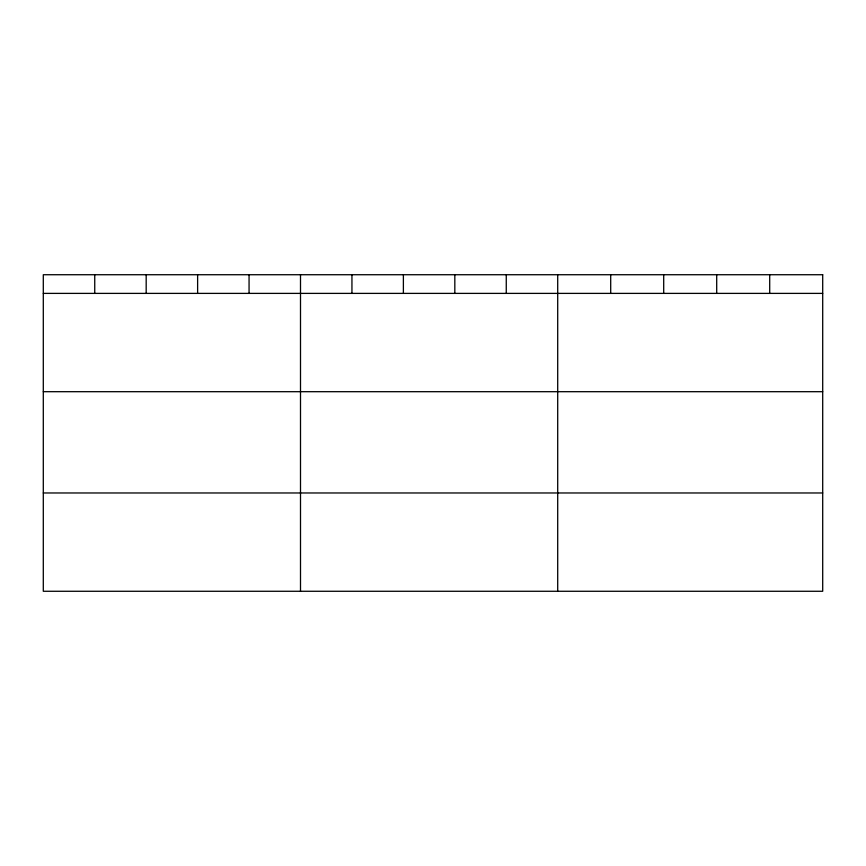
<?xml version="1.0" encoding="UTF-8"?>
<svg xmlns="http://www.w3.org/2000/svg" width="866" height="866" viewBox="0 0 866 866"><rect width="100%" height="100%" fill="white"/><g stroke="black" fill="none" stroke-linecap="round" stroke-linejoin="round"><path stroke-width="1.3" d="M43.3 293.39L822.7 293.39M43.3 391.692L822.7 391.692M43.3 492.97L822.7 492.97M769.701 274.728L769.701 293.39M716.702 274.728L716.702 293.39M663.702 274.728L663.702 293.39M610.703 274.728L610.703 293.39M557.704 274.728L557.704 591.272M506.264 274.728L506.264 293.39M454.823 274.728L454.823 293.39M403.383 274.728L403.383 293.39M351.942 274.728L351.942 293.39M300.502 274.728L300.502 591.272M249.062 274.728L249.062 293.39M197.621 274.728L197.621 293.39M146.181 274.728L146.181 293.39M94.74 274.728L94.74 293.39M822.7 274.728L43.3 274.728L43.3 591.272L822.7 591.272L822.7 274.728"/></g></svg>
